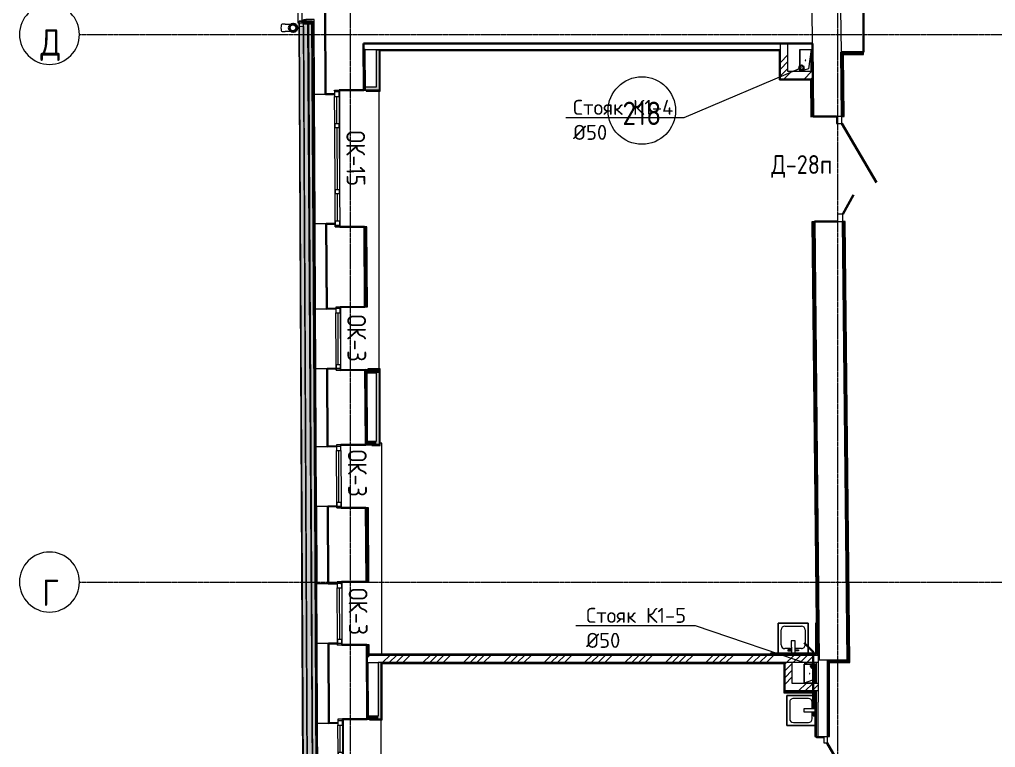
# Model space of a CAD drawing. Header units: millimetres. Extents: x -10178924 to 11692288, y -947381 to 58396.
# Drawn here: x -10915 to 2102, y -165853 to -156149 of the extents above; entities that cross this region are included whole.
import ezdxf
from ezdxf import colors
from ezdxf.entities.mleader import LeaderData, LeaderLine
from ezdxf.math import Vec2, Vec3

# ---------------------------------------------------------------- set-up
doc = ezdxf.new("R2010")
doc.units = ezdxf.units.MM
doc.linetypes.add('ADSK_Линия сетки', pattern=[25, 20, -2.5, 0, -2.5])
for name, color, linetype, lineweight in [('!К1', 32, 'Continuous', 30), ('_ Окна', 7, 'Continuous', 9), ('Аннотация', 7, 'Continuous', 18), ('Выноски ВК', 7, 'Continuous', 0), ('Двери', 7, 'Continuous', 9), ('Марки дверей', 7, 'Continuous', 20), ('Марки окон', 7, 'Continuous', 20), ('Обобщенные модели', 7, 'Continuous', 18), ('Ограждение', 7, 'Continuous', 9), ('Окна', 7, 'Continuous', 9), ('Оси', 253, 'Continuous', 9), ('Перекрытие', 7, 'Continuous', 18), ('Сантехника', 7, 'Continuous', 18), ('Стены внутренние', 7, 'Continuous', 18), ('Стены наружные', 7, 'Continuous', 18), ('Стены несущие', 7, 'Continuous', 30), ('Стены отделка', 7, 'Continuous', 30), ('Стены перегородки', 7, 'Continuous', 30), ('Стены штриховка', 7, 'Continuous', 9), ('ШТРИХОВКА', 252, 'Continuous', 15)]:
    doc.layers.add(name, color=color, linetype=linetype, lineweight=lineweight)
doc.layers.add('Линии', color=7, linetype='Continuous', lineweight=9, true_color=0x00a600)
doc.styles.add('GOST Common', font='GOST_Common.ttf', dxfattribs={"width": 0.9, "height": 350})
doc.styles.add('GOST Common_2', font='GOST_Common.ttf', dxfattribs={"width": 0.9, "height": 250})
doc.styles.add('PDF ISOCPEUR', font='isocpeur.ttf')
pattern_1 = [(45, (0, -123085.82), (-269.4077, 269.4077), []), (45, (89.8, -123085.82), (-269.4077, 269.4077), []), (45, (179.6, -123085.82), (-269.4077, 269.4077), []), (45, (269.4, -123085.82), (-269.4077, 269.4077), [])]

# ---------------------------------------------------------------- blocks, each defined once
blk = doc.blocks.new('Дверь-Alumark_двупольная с глухим окном_S70 - 1400х2200 алюм ост Д30п-6129806-План 2-го этажа')
at = {"layer": 'Двери', "lineweight": 30}
for p, q in [((-480, 190), (312, 647)), ((730, 190), (475, 337))]:
    blk.add_line(p, q, dxfattribs=at)
at = {"layer": 'Двери'}
for p, q in [((-575, 190), (-575, 120)), ((-480, 190), (-575, 190)), ((-480, 120), (-480, 190)), ((730, 190), (730, 120)), ((825, 190), (730, 190)), ((825, 120), (825, 190)), ((-575, 120), (-480, 120)), ((730, 120), (825, 120))]:
    blk.add_line(p, q, dxfattribs=at)
blk = doc.blocks.new('АС_Дверь_Однопольная_Алюминиевая - 1030х2200 алюм Д31п-3645205-План 2-го этажа')
at = {"layer": 'Двери'}
for p, q in [((-390, -20), (-303, -20)), ((-390, -60), (-390, -20)), ((-303, -60), (-390, -60)), ((-303, -20), (-303, -60)), ((553, -20), (640, -20)), ((553, -60), (553, -20)), ((640, -60), (553, -60)), ((640, -20), (640, -60))]:
    blk.add_line(p, q, dxfattribs=at)
at = {"layer": 'Двери', "lineweight": 30}
blk.add_line((553, -60), (-188, -488), dxfattribs=at)
blk = doc.blocks.new('SND_2D_Раковина - 400х400-V2-План 2-го этажа')
at = {"layer": 'Сантехника'}
for p, q in [((-200, 220), (200, 220)), ((-200, -155), (-200, 220)), ((-200, 220), (-200, -155)), ((200, 220), (-200, 220)), ((110, 180), (-110, 180)), ((200, 220), (200, -155)), ((200, -155), (200, 220)), ((-160, 130), (-160, -70)), ((160, -70), (160, 130)), ((-110, -120), (-25, -120)), ((-25, -155), (-25, -15)), ((-25, -15), (25, -15)), ((25, -15), (25, -155)), ((25, -120), (110, -120)), ((-70, -135), (-70, -150)), ((-25, -135), (-70, -135)), ((-70, -150), (-25, -150)), ((25, -135), (70, -135)), ((70, -150), (25, -150)), ((70, -135), (70, -150))]:
    blk.add_line(p, q, dxfattribs=at)
for centre, start, end in [((-110, 130), 90, 180), ((110, 130), 360, 90), ((-110, -70), 180, 270), ((110, -70), 270, 360)]:
    blk.add_arc(centre, 50, start, end, dxfattribs=at)
blk = doc.blocks.new('GM_Отверстие прямоугольное _в плите_ - Отверстие-1433026-План 2-го этажа')
at = {"layer": 'Обобщенные модели'}
for p, q in [((-75, -31), (-75, 150)), ((-75, 150), (-75, -31)), ((-38, 113), (75, 150)), ((75, 150), (75, -142)), ((75, -142), (75, 150)), ((-74, -142), (-38, 113))]:
    blk.add_line(p, q, dxfattribs=at)
for start, end in [(360, 180), (180, 360), (60, 165), (300, 360), (195, 270)]:
    blk.add_arc((0, 0), 2.5, start, end, dxfattribs=at)
blk = doc.blocks.new('GM_Отверстие прямоугольное _в плите_ - Отверстие-1400775-План 2-го этажа')
at = {"layer": 'Обобщенные модели'}
for p, q in [((-75, -125), (-75, 125)), ((-75, 125), (75, 125)), ((75, 125), (-75, 125)), ((-75, 125), (-75, -125)), ((-75, -125), (-37.5, 87.5)), ((-37.5, 87.5), (75, 125)), ((75, 125), (75, -125)), ((75, -125), (75, 125)), ((75, -125), (-75, -125)), ((-75, -125), (75, -125))]:
    blk.add_line(p, q, dxfattribs=at)
for start, end in [(360, 180), (180, 360), (60, 165), (300, 360), (195, 270)]:
    blk.add_arc((0, 0), 2.5, start, end, dxfattribs=at)
blk = doc.blocks.new('окна_rehau_однопольное_фрамуга_сверху - 800х2240 _нов_-2059673-План 2-го этажа')
at = {"layer": '_ Окна', "lineweight": 18}
for p, q in [((-420, 75), (-420, 135)), ((-420, 135), (-344, 135)), ((-344, 135), (-344, 75)), ((344, 135), (344, 75)), ((420, 135), (344, 135)), ((420, 75), (420, 135)), ((-344, 75), (-420, 75)), ((344, 75), (420, 75))]:
    blk.add_line(p, q, dxfattribs=at)
at = {"layer": '_ Окна'}
for p, q in [((-400, 75), (-400, 135)), ((400, 75), (400, 135)), ((-344, 105), (344, 105))]:
    blk.add_line(p, q, dxfattribs=at)
at = {"layer": 'Окна'}
for p, q in [((-420, 135), (-420, 75)), ((-344, 135), (-420, 135)), ((-344, 135), (344, 135)), ((420, 135), (344, 135)), ((420, 75), (420, 135)), ((-420, 75), (-344, 75)), ((344, 75), (-344, 75)), ((344, 75), (420, 75))]:
    blk.add_line(p, q, dxfattribs=at)
blk = doc.blocks.new('окно трехпол с фрамугой - 1800 и 1820х2300_h___нов_ ок15-2116722-План 2-го этажа')
at = {"layer": '_ Окна', "lineweight": 18}
for p, q in [((-910, 75), (-910, 135)), ((-910, 135), (-830, 135)), ((-830, 135), (-830, 75)), ((-470, 75), (-470, 135)), ((-470, 135), (-410, 135)), ((-410, 135), (-410, 75)), ((410, 75), (410, 135)), ((410, 135), (470, 135)), ((470, 135), (470, 75)), ((830, 135), (830, 75)), ((910, 135), (830, 135)), ((910, 75), (910, 135)), ((-830, 75), (-910, 75)), ((-410, 75), (-470, 75)), ((470, 75), (410, 75)), ((830, 75), (910, 75))]:
    blk.add_line(p, q, dxfattribs=at)
at = {"layer": '_ Окна'}
for p, q in [((-890, 75), (-890, 135)), ((890, 75), (890, 135)), ((-830, 105), (-470, 105)), ((-410, 105), (410, 105)), ((470, 105), (830, 105))]:
    blk.add_line(p, q, dxfattribs=at)
at = {"layer": 'Окна'}
for p, q in [((-910, 135), (-910, 75)), ((-830, 135), (-910, 135)), ((-830, 135), (-470, 135)), ((-410, 135), (-470, 135)), ((-410, 135), (410, 135)), ((470, 135), (410, 135)), ((470, 135), (830, 135)), ((910, 135), (830, 135)), ((910, 75), (910, 135)), ((-910, 75), (-830, 75)), ((-470, 75), (-830, 75)), ((-470, 75), (-410, 75)), ((410, 75), (-410, 75)), ((410, 75), (470, 75)), ((830, 75), (470, 75)), ((830, 75), (910, 75))]:
    blk.add_line(p, q, dxfattribs=at)
blk = doc.blocks.new('окно трехпол с фрамугой - 1800 и 1820х2300_h___нов_ ок15-2116718-План 2-го этажа')
at = {"layer": '_ Окна', "lineweight": 18}
for p, q in [((-910, 75), (-910, 135)), ((-910, 135), (-830, 135)), ((-830, 135), (-830, 75)), ((-470, 75), (-470, 135)), ((-470, 135), (-410, 135)), ((-410, 135), (-410, 75)), ((410, 75), (410, 135)), ((410, 135), (470, 135)), ((470, 135), (470, 75)), ((830, 135), (830, 75)), ((910, 135), (830, 135)), ((910, 75), (910, 135)), ((-830, 75), (-910, 75)), ((-410, 75), (-470, 75)), ((470, 75), (410, 75)), ((830, 75), (910, 75))]:
    blk.add_line(p, q, dxfattribs=at)
at = {"layer": '_ Окна'}
for p, q in [((-890, 75), (-890, 135)), ((890, 75), (890, 135)), ((-830, 105), (-470, 105)), ((-410, 105), (410, 105)), ((470, 105), (830, 105))]:
    blk.add_line(p, q, dxfattribs=at)
at = {"layer": 'Окна'}
for p, q in [((-910, 135), (-910, 75)), ((-830, 135), (-910, 135)), ((-830, 135), (-470, 135)), ((-410, 135), (-470, 135)), ((-410, 135), (410, 135)), ((470, 135), (410, 135)), ((470, 135), (830, 135)), ((910, 135), (830, 135)), ((910, 75), (910, 135)), ((-910, 75), (-830, 75)), ((-470, 75), (-830, 75)), ((-470, 75), (-410, 75)), ((410, 75), (-410, 75)), ((410, 75), (470, 75)), ((830, 75), (470, 75)), ((830, 75), (910, 75))]:
    blk.add_line(p, q, dxfattribs=at)
blk = doc.blocks.new('Водосток - Тип 1 _карниз больше 490мм_-5161094-План 2-го этажа')
at = {"layer": 'Обобщенные модели', "lineweight": 9}
h = blk.add_hatch(dxfattribs=at)
h.set_pattern_fill('FP_22', color=256, style=0, pattern_type=2)
h.set_pattern_definition([(314.706, (-20244.53, -7002.02), (106.6089, 105.5204), [])])
h.paths.add_polyline_path([(76, 171), (76, 149), (86, 129), (103, 115), (125, 110), (147, 115), (164, 129), (174, 149), (174, 171), (164, 191), (147, 205), (125, 210), (103, 205), (86, 191)])
at = {"layer": 'Обобщенные модели'}
for p, q in [((75, 306), (75, 264)), ((175, 264), (175, 306)), ((120, 109), (120, 80)), ((120, 78), (120, 76)), ((120, 76), (120, 74)), ((120, 74), (120, 72)), ((130, 80), (130, 109)), ((130, 76), (130, 78)), ((130, 74), (130, 76)), ((130, 72), (130, 74))]:
    blk.add_line(p, q, dxfattribs=at)
at = {"layer": 'Обобщенные модели', "flags": 128}
for points in [[(75, 173), (75, 174), (75, 177), (75, 180), (75, 183), (75, 186), (75, 190), (75, 193), (75, 197), (75, 201), (75, 205), (75, 210), (75, 214), (75, 219), (75, 224), (75, 229), (75, 234), (75, 239), (75, 245), (75, 250), (75, 256), (75, 261), (75, 264)], [(175, 264), (175, 258), (175, 252), (175, 247), (175, 242), (175, 236), (175, 231), (175, 226), (175, 221), (175, 216), (175, 212), (175, 207), (175, 203), (175, 199), (175, 195), (175, 191), (175, 188), (175, 184), (175, 181), (175, 178), (175, 175), (175, 173)]]:
    blk.add_lwpolyline(points, dxfattribs=at)
at = {"layer": 'Обобщенные модели'}
for start, end in [(90, 270), (270, 90)]:
    blk.add_arc((125, 160), 52, start, end, dxfattribs=at)
at = {"layer": 'Обобщенные модели', "lineweight": 40}
for start, end in [(90, 270), (270, 90)]:
    blk.add_arc((125, 160), 50, start, end, dxfattribs=at)
at = {"layer": 'Обобщенные модели'}
for start_param, end_param in [(4.712389, 6.283185), (3.141593, 4.712389)]:
    blk.add_ellipse((125, 306), major_axis=(-50, 0), ratio=0.309017, start_param=start_param, end_param=end_param, dxfattribs=at)
blk = doc.blocks.new('Ограждение - Ограждение-4648971-План 2-го этажа')
at = {"layer": 'Ограждение', "true_color": 0x373f43, "transparency": 33554432}
for points in [[(-7122, 7849), (-6944, 8029), (-7008, 20423), (-7187, 20422), (-7123, 7986)], [(-7122, 7849), (-7118, 7854), (-7182, 20393), (-7187, 20393), (-7122, 7849)]]:
    blk.add_hatch(color=149, dxfattribs=at).paths.add_polyline_path(points)
at = {"layer": 'Ограждение'}
for p, q in [((-7187, 20422), (-7008, 20423)), ((-7122, 7849), (-7187, 20422)), ((-7122, 7849), (-7187, 20393)), ((-7008, 20423), (-7185, 20422)), ((-7121, 7850), (-7185, 20422)), ((-7121, 7850), (-7185, 20393)), ((-7120, 7851), (-7185, 20393)), ((-7121, 7850), (-7185, 20393)), ((-7119, 7852), (-7183, 20393)), ((-7118, 7853), (-7183, 20393)), ((-7118, 7853), (-7182, 20393)), ((-7117, 7854), (-7181, 20393)), ((-6944, 8028), (-7008, 20423)), ((-6944, 8028), (-7008, 20423)), ((-7007, 20423), (-7002, 19449)), ((-7002, 19449), (-6993, 17718)), ((-6993, 17718), (-7002, 19449)), ((-6993, 17718), (-6987, 16589)), ((-6987, 16589), (-6983, 15788)), ((-6983, 15788), (-6987, 16589)), ((-6983, 15788), (-6978, 14754)), ((-6978, 14754), (-6974, 13952)), ((-6974, 13952), (-6978, 14754)), ((-6974, 13952), (-6968, 12925)), ((-6968, 12925), (-6964, 12124)), ((-6964, 12124), (-6968, 12925)), ((-6964, 12124), (-6959, 11065)), ((-6959, 11065), (-6950, 9344)), ((-6950, 9344), (-6959, 11065))]:
    blk.add_line(p, q, dxfattribs=at)
blk = doc.blocks.new('SND_2D_Раковина - 400х400-V34-План 2-го этажа')
at = {"layer": 'Сантехника'}
for p, q in [((0, 180), (-200, 180)), ((-200, 180), (-200, -220)), ((-200, -220), (-200, 180)), ((-200, 180), (0, 180)), ((-70, 150), (-25, 150)), ((-70, 135), (-70, 150)), ((-25, 135), (-70, 135)), ((-25, 180), (-25, 15)), ((25, 15), (25, 180)), ((70, 150), (25, 150)), ((25, 135), (70, 135)), ((70, 135), (70, 150)), ((200, -220), (200, 179)), ((200, 179), (200, -220)), ((-160, -130), (-160, 70)), ((-110, 120), (-25, 120)), ((-25, 15), (25, 15)), ((25, 120), (110, 120)), ((160, 70), (160, -130)), ((-200, -220), (200, -220)), ((200, -220), (-200, -220)), ((110, -180), (-110, -180))]:
    blk.add_line(p, q, dxfattribs=at)
for centre, start, end in [((-110, 70), 90, 180), ((110, 70), 0, 90), ((-110, -130), 180, 270), ((110, -130), 270, 0)]:
    blk.add_arc(centre, 50, start, end, dxfattribs=at)
blk = doc.blocks.new('Ось сетки - Круг_Ø8 мм-8258-План 2-го этажа')
at = {"layer": 'Оси', "lineweight": 20}
for start, end in [(360, 180), (180, 360)]:
    blk.add_arc((0, 0), 4, start, end, dxfattribs=at)
blk = doc.blocks.new('2 этаж')
at = {"lineweight": 9}
h = blk.add_hatch(dxfattribs=at)
h.set_pattern_fill('ANSI34', color=256, scale=20)
h.set_pattern_definition(pattern_1)
h.paths.add_polyline_path([(44165, -114791), (44065, -114791), (44065, -117666), (44165, -117666), (44165, -117659)])
h.paths.add_polyline_path([(44165, -114459), (43455, -114459), (43455, -114559), (44065, -114559), (44065, -114791), (44165, -114791)])
h.paths.add_polyline_path([(42385, -114459), (41921, -114459), (41922, -114559), (42385, -114559)])
h.paths.add_polyline_path([(44153, -118721), (44165, -118721), (44165, -117666), (44065, -117666), (44065, -118721), (44140, -118721)])
h.paths.add_polyline_path([(38251, -129293), (38646, -129293), (38646, -128521), (38251, -128521)], flags=9)
h.paths.add_polyline_path([(-199, -128948), (196, -128948), (196, -128177), (-199, -128177)], flags=9)
h.paths.add_polyline_path([(2801, -128948), (3196, -128948), (3196, -128177), (2801, -128177)], flags=9)
h.paths.add_polyline_path([(6936, -128948), (7363, -128948), (7363, -128177), (6936, -128177)], flags=9)
h.paths.add_polyline_path([(9951, -128948), (10346, -128948), (10346, -128177), (9951, -128177)], flags=9)
h.paths.add_polyline_path([(17851, -128948), (18246, -128948), (18246, -128177), (17851, -128177)], flags=9)
h.paths.add_polyline_path([(30349, -128948), (30745, -128948), (30745, -128177), (30349, -128177)], flags=9)
h.paths.add_polyline_path([(41651, -128948), (42046, -128948), (42046, -128177), (41651, -128177)], flags=9)
h.paths.add_polyline_path([(48604, -128948), (49094, -128948), (49094, -128177), (48604, -128177)], flags=9)
h.paths.add_polyline_path([(-6668, -128948), (-6335, -128948), (-6335, -128177), (-6668, -128177)], flags=9)
h.paths.add_polyline_path([(55072, -128948), (55625, -128948), (55625, -128177), (55072, -128177)], flags=9)
h.paths.add_polyline_path([(-10729, -123544), (-10271, -123544), (-10271, -122772), (-10729, -122772)], flags=9)
h.paths.add_polyline_path([(-10713, -115244), (-10286, -115244), (-10286, -114472), (-10713, -114472)], flags=9)
h.paths.add_polyline_path([(-10698, -110594), (-10303, -110594), (-10303, -109822), (-10698, -109822)], flags=9)
h.paths.add_polyline_path([(-10729, -103294), (-10271, -103294), (-10271, -102522), (-10729, -102522)], flags=9)
h.paths.add_polyline_path([(-10698, -86994), (-10303, -86994), (-10303, -86222), (-10698, -86222)], flags=9)
h.paths.add_polyline_path([(-10745, -80494), (-10255, -80494), (-10255, -79722), (-10745, -79722)], flags=9)
h.paths.add_polyline_path([(-10713, -121744), (-10286, -121744), (-10286, -120972), (-10713, -120972)], flags=9)
h.paths.add_polyline_path([(45572, -128948), (46125, -128948), (46125, -128177), (45572, -128177)], flags=9)
h = blk.add_hatch()
h.set_pattern_fill('ANSI34', color=256, scale=20)
h.set_pattern_definition(pattern_1)
h.paths.add_polyline_path([(-335, -103336), (-667, -103336), (-667, -102964), (-767, -102964), (-767, -103436), (-334, -103436)])
h = blk.add_hatch()
h.set_pattern_fill('ANSI34', color=256, scale=20)
h.set_pattern_definition(pattern_1)
h.paths.add_polyline_path([(-254, -111114), (-899, -111114), (-6284, -111114), (-6283, -111214), (-6130, -111214), (-6090, -111214), (-263, -111214), (-263, -111181), (-253, -111181)])
h.paths.add_polyline_path([(-263, -111492), (-608, -111492), (-608, -111214), (-708, -111214), (-708, -111592), (-263, -111592)])
at = {"layer": 'Стены внутренние'}
for points in [[(-6158, -103544), (-6118, -103544), (-6118, -103050), (-6158, -103050), (-6158, -103271)], [(-6303, -103584), (-6118, -103584), (-6118, -103544), (-6303, -103544)], [(-6118, -107354), (-6118, -107314), (-6279, -107314), (-6279, -107354), (-6158, -107354)], [(-6158, -108309), (-6118, -108309), (-6118, -107354), (-6158, -107354), (-6158, -108269)], [(-6158, -108309), (-6158, -108269), (-6279, -108269), (-6279, -108309)], [(-6130, -111968), (-6090, -111968), (-6090, -111214), (-6130, -111214), (-6130, -111928)], [(-6261, -111968), (-6130, -111968), (-6130, -111928), (-6261, -111928)]]:
    blk.add_hatch(color=256, dxfattribs=at).paths.add_polyline_path(points)
at = {"layer": 'Линии', "color": 7}
blk.add_circle((-2614, -103856), 450, dxfattribs=at)
at = {"layer": 'Оси', "color": 252, "linetype": 'ADSK_Линия сетки'}
for p, q in [((0, -128115), (0, -78863)), ((-6500, -128115), (-6500, -78976)), ((-10115, -102841), (56005, -102841)), ((-10115, -110141), (56005, -110141))]:
    blk.add_line(p, q, dxfattribs=at)
at = {"layer": 'Перекрытие'}
for p, q in [((-6647, -103586), (-6647, -104560)), ((-6290, -103585), (-6322, -103585)), ((-6118, -107300), (-6118, -103596)), ((-6643, -105404), (-6292, -105404)), ((-6632, -106476), (-6632, -107314)), ((-6292, -106474), (-6382, -106474)), ((-6292, -106473), (-6292, -106474)), ((-6632, -107314), (-6303, -107314)), ((-6283, -107314), (-6279, -107314)), ((-6083, -108289), (-6106, -108289)), ((-6083, -111102), (-6083, -108289)), ((-6624, -109150), (-6294, -109150)), ((-6294, -110141), (-6617, -110141)), ((-6617, -110141), (-6617, -110405)), ((-6294, -110138), (-6294, -110141)), ((-6599, -111970), (-6599, -113784)), ((-6091, -114345), (-6091, -111980)), ((-283, -112216), (-283, -112201)), ((-183, -112216), (-283, -112216))]:
    blk.add_line(p, q, dxfattribs=at)
at = {"layer": 'Стены внутренние', "color": 8, "true_color": 0x7f7f7f}
for p, q in [((-339, -102964), (-343, -102506)), ((37, -102506), (43, -103076))]:
    blk.add_line(p, q, dxfattribs=at)
at = {"layer": 'Стены наружные'}
for p, q in [((-7198, -102692), (-7198, -96719)), ((-7148, -96719), (-7148, -102692)), ((-7185, -102692), (-7198, -102692)), ((-7148, -102692), (-7184, -102692)), ((-7148, -102662), (-7129, -102662)), ((-7138, -102682), (-7008, -102682)), ((-7138, -102682), (-7138, -102702)), ((-7098, -102647), (-7129, -102648)), ((-7065, -115177), (-7129, -102648)), ((-6991, -115107), (-7069, -102663)), ((-7059, -102663), (-6995, -115107)), ((-7019, -102663), (-6950, -113742)), ((-7129, -102737), (-7179, -102738)), ((-7115, -115227), (-7179, -102738)), ((-7008, -102702), (-7138, -102702)), ((-7129, -102737), (-7065, -115177)), ((-6290, -103585), (-6302, -103585)), ((-6973, -105368), (-6982, -103638)), ((-6963, -107297), (-6967, -106497)), ((-6954, -109134), (-6958, -108334)), ((-6944, -110962), (-6948, -110162)), ((-6930, -113742), (-6939, -112022))]:
    blk.add_line(p, q, dxfattribs=at)
at = {"layer": 'Стены несущие'}
for p, q in [((-6832, -103637), (-6838, -102492)), ((342, -103076), (342, -102506)), ((-6325, -102964), (-6322, -103585)), ((-6325, -102964), (-339, -102964)), ((-339, -102964), (-328, -103937)), ((-328, -103937), (-338, -103044)), ((43, -103076), (342, -103076)), ((51, -103933), (43, -103076)), ((-6712, -103586), (-6712, -103587)), ((-6652, -103586), (-6322, -103585)), ((-6832, -103637), (-6712, -103637)), ((-328, -103937), (-19, -103934)), ((-6703, -105367), (-6823, -105367)), ((-6823, -105367), (-6817, -106497)), ((-6817, -106496), (-6823, -105367)), ((-6313, -105405), (-6643, -105406)), ((-6307, -106474), (-6313, -105405)), ((-4, -105334), (-314, -105337)), ((-314, -105337), (-253, -111181)), ((66, -105333), (127, -111189)), ((-253, -111181), (-306, -106116)), ((-6637, -106476), (-6307, -106474)), ((-6817, -106497), (-6697, -106496)), ((-6693, -107296), (-6813, -107297)), ((-6813, -107297), (-6808, -108333)), ((-6808, -108331), (-6813, -107297)), ((-6303, -107314), (-6633, -107316)), ((-6298, -108310), (-6303, -107314)), ((-6808, -108333), (-6688, -108332)), ((-6628, -108312), (-6298, -108310)), ((-6684, -109132), (-6804, -109133)), ((-6798, -110161), (-6804, -109133)), ((-6294, -109150), (-6624, -109152)), ((-6289, -110138), (-6294, -109150)), ((-6798, -110161), (-6678, -110160)), ((-6619, -110140), (-6289, -110138)), ((-6674, -110960), (-6794, -110961)), ((-6794, -110961), (-6789, -112021)), ((-6789, -112020), (-6794, -110961)), ((-6284, -110978), (-6614, -110980)), ((-6279, -111968), (-6284, -110978)), ((-143, -111192), (127, -111189)), ((-6789, -112021), (-6669, -112020)), ((-6669, -111969), (-6669, -111970)), ((-6609, -111970), (-6279, -111968))]:
    blk.add_line(p, q, dxfattribs=at)
at = {"layer": 'Стены отделка', "lineweight": 9}
for p, q in [((-6987, -102642), (-7098, -102642)), ((-7098, -102642), (-7098, -102662)), ((-7098, -102662), (-7007, -102662)), ((-7007, -102662), (-7002, -103638)), ((-6987, -102642), (-6987, -102642)), ((-6325, -102964), (-6325, -103044)), ((-6325, -103044), (-767, -103044)), ((-6305, -103044), (-6325, -103044)), ((-6302, -103584), (-6305, -103044)), ((-6158, -103050), (-6158, -103544)), ((-6118, -103050), (-6158, -103050)), ((-6118, -103044), (-6118, -103584)), ((-6106, -103056), (-779, -103056)), ((-6106, -103594), (-6106, -103056)), ((-667, -103336), (-667, -102964)), ((-507, -103044), (-339, -103044)), ((-338, -103044), (-358, -103045)), ((-358, -103045), (-357, -103155)), ((-339, -103044), (-339, -102964)), ((63, -103076), (43, -103076)), ((342, -103076), (63, -103076)), ((63, -103076), (63, -103096)), ((63, -103106), (63, -103076)), ((342, -103108), (342, -103076)), ((342, -103096), (63, -103096)), ((75, -103108), (342, -103108)), ((83, -103933), (75, -103108)), ((-335, -103336), (-667, -103336)), ((-366, -103448), (-360, -103938)), ((-6322, -103585), (-6302, -103585)), ((-6158, -103544), (-6303, -103544)), ((-6303, -103544), (-6303, -103584)), ((-6118, -103584), (-6303, -103584)), ((-6290, -103585), (-6290, -103596)), ((-6290, -103596), (-6108, -103596)), ((-7002, -103638), (-6982, -103638)), ((-6982, -103637), (-6982, -103638)), ((-6982, -103638), (-6832, -103637)), ((-360, -103938), (-328, -103937)), ((51, -103933), (83, -103933)), ((-6823, -105367), (-6993, -105368)), ((-6993, -105368), (-6987, -106497)), ((-6281, -105405), (-6313, -105405)), ((-6275, -106474), (-6281, -105405)), ((-314, -105337), (-346, -105338)), ((-346, -105338), (-290, -110689)), ((-326, -106116), (-334, -105337)), ((-306, -106116), (-314, -105337)), ((66, -105333), (66, -105333)), ((98, -105333), (66, -105333)), ((86, -105333), (94, -106112)), ((159, -111211), (98, -105333)), ((-6307, -106474), (-6307, -106474)), ((-6307, -106474), (-6275, -106474)), ((-6287, -106474), (-6287, -106473)), ((-6987, -106497), (-6967, -106497)), ((-6967, -106496), (-6967, -106497)), ((-6967, -106497), (-6817, -106497)), ((-6813, -107297), (-6983, -107297)), ((-6983, -107297), (-6978, -108334)), ((-6283, -107314), (-6303, -107314)), ((-6283, -107314), (-6278, -108310)), ((-6118, -107314), (-6279, -107314)), ((-6279, -107314), (-6279, -107354)), ((-6279, -107354), (-6158, -107354)), ((-6106, -107300), (-6271, -107300)), ((-6271, -107300), (-6271, -107312)), ((-6271, -107312), (-6118, -107312)), ((-6158, -107354), (-6158, -108269)), ((-6118, -107312), (-6118, -108309)), ((-6106, -108319), (-6106, -107302)), ((-6158, -108269), (-6279, -108269)), ((-6279, -108269), (-6279, -108309)), ((-6978, -108334), (-6958, -108334)), ((-6958, -108332), (-6958, -108334)), ((-6958, -108334), (-6808, -108333)), ((-6808, -108333), (-6808, -108331)), ((-6298, -108310), (-6298, -108310)), ((-6298, -108310), (-6218, -108310)), ((-6118, -108309), (-6279, -108309)), ((-6218, -108310), (-6218, -108321)), ((-6218, -108321), (-6108, -108321)), ((-6954, -109134), (-6974, -109134)), ((-6974, -109134), (-6968, -110162)), ((-6804, -109133), (-6954, -109134)), ((-6262, -109150), (-6294, -109150)), ((-6257, -110138), (-6262, -109150)), ((-6968, -110162), (-6948, -110162)), ((-6948, -110161), (-6948, -110162)), ((-6948, -110162), (-6798, -110161)), ((-6289, -110138), (-6289, -110138)), ((-6289, -110138), (-6257, -110138)), ((-6269, -110138), (-6269, -110137)), ((-279, -110639), (-274, -111114)), ((-299, -110689), (-299, -111089)), ((-291, -110689), (-299, -110689)), ((-6794, -110961), (-6964, -110962)), ((-6964, -110962), (-6959, -112022)), ((-6252, -110978), (-6284, -110978)), ((-6252, -111102), (-6252, -110978)), ((-6284, -111114), (-899, -111114)), ((-6264, -111114), (-6264, -111052)), ((-899, -111102), (-6252, -111102)), ((-299, -111089), (-899, -111089)), ((-899, -111089), (-899, -111102)), ((-899, -111114), (-254, -111114)), ((-6283, -111214), (-6130, -111214)), ((-6259, -111968), (-6263, -111214)), ((-6130, -111214), (-6130, -111928)), ((-263, -111214), (-6090, -111214)), ((-6090, -111968), (-6090, -111214)), ((-6078, -111226), (-720, -111226)), ((-6078, -111978), (-6078, -111226)), ((-720, -111226), (-720, -111617)), ((-708, -111214), (-708, -111592)), ((-608, -111492), (-608, -111214)), ((-283, -111492), (-283, -111214)), ((147, -111181), (-143, -111181)), ((147, -111201), (-143, -111201)), ((-123, -111741), (-123, -111201)), ((-111, -111213), (157, -111213)), ((-111, -112201), (-111, -111213)), ((127, -111189), (127, -111201)), ((127, -111201), (147, -111201)), ((147, -111201), (147, -111181)), ((147, -111201), (147, -111201)), ((-263, -111492), (-608, -111492)), ((-720, -111617), (-308, -111617)), ((-263, -111592), (-708, -111592)), ((-308, -111617), (-308, -112201)), ((-283, -112201), (-283, -111592)), ((-6130, -111928), (-6261, -111928)), ((-6261, -111928), (-6261, -111968)), ((-6959, -112022), (-6939, -112022)), ((-6939, -112021), (-6939, -112022)), ((-6939, -112022), (-6789, -112021)), ((-6789, -112021), (-6789, -112020)), ((-6279, -111968), (-6279, -111968)), ((-6279, -111968), (-6247, -111968)), ((-6090, -111968), (-6261, -111968)), ((-6247, -111968), (-6247, -111980)), ((-6247, -111980), (-6080, -111980)), ((-308, -112201), (-263, -112201)), ((-143, -112201), (-111, -112201))]:
    blk.add_line(p, q, dxfattribs=at)
for points in [[(-779, -103056), (-779, -103448), (-366, -103448)], [(-334, -103436), (-767, -103436), (-767, -102964)]]:
    blk.add_lwpolyline(points, dxfattribs=at)
at = {"layer": 'Стены перегородки', "lineweight": 18}
for p, q in [((-143, -111181), (-263, -111181)), ((-263, -111181), (-263, -111741)), ((-143, -111181), (-143, -112201)), ((-263, -112201), (-263, -111741)), ((-263, -112201), (-183, -112201))]:
    blk.add_line(p, q, dxfattribs=at)
at = {"layer": 'Стены штриховка'}
for p, q in [((-6982, -103637), (-6987, -102642)), ((-6108, -103054), (-777, -103054)), ((-6108, -103054), (-6108, -103596)), ((63, -103106), (71, -103933)), ((73, -103106), (342, -103106)), ((81, -103933), (73, -103106)), ((-364, -103446), (-358, -103938)), ((-354, -103436), (-348, -103937)), ((-6302, -103585), (-6302, -103584)), ((-6290, -103594), (-6106, -103594)), ((-6108, -103596), (-6106, -103596)), ((-6106, -103596), (-6106, -103594)), ((-6967, -106497), (-6973, -105368)), ((-6287, -106473), (-6293, -105405)), ((-6277, -106474), (-6283, -105405)), ((-344, -105338), (-288, -110689)), ((157, -111213), (96, -105333)), ((-279, -110639), (-326, -106116)), ((94, -106112), (147, -111201)), ((-6958, -108334), (-6963, -107297)), ((-6271, -107302), (-6106, -107302)), ((-6108, -107300), (-6108, -108321)), ((-6106, -107302), (-6106, -107300)), ((-6218, -108319), (-6106, -108319)), ((-6108, -108321), (-6106, -108321)), ((-6106, -108321), (-6106, -108319)), ((-6954, -109134), (-6948, -110161)), ((-6948, -110162), (-6954, -109134)), ((-6269, -110137), (-6274, -109150)), ((-6259, -110138), (-6264, -109150)), ((-291, -110689), (-284, -110689)), ((-290, -111098), (-290, -110689)), ((-284, -111104), (-284, -110689)), ((-6939, -112021), (-6944, -110962)), ((-6264, -110978), (-6264, -111052)), ((-6254, -111104), (-6254, -110978)), ((-899, -111104), (-6254, -111104)), ((-290, -111098), (-899, -111098)), ((-899, -111102), (-899, -111104)), ((-284, -111104), (-899, -111104)), ((-6090, -111214), (-6130, -111214)), ((-6080, -111224), (-718, -111224)), ((-6080, -111980), (-6080, -111224)), ((-718, -111224), (-718, -111608)), ((-113, -111211), (159, -111211)), ((-113, -112201), (-113, -111211)), ((157, -111213), (159, -111213)), ((159, -111213), (159, -111211)), ((-299, -111608), (-720, -111608)), ((-293, -111602), (-718, -111602)), ((-299, -111608), (-299, -112201)), ((-293, -111602), (-293, -112201)), ((-123, -112201), (-123, -111741)), ((-6259, -111968), (-6259, -111968)), ((-6247, -111978), (-6078, -111978)), ((-6080, -111980), (-6078, -111980)), ((-6078, -111980), (-6078, -111978))]:
    blk.add_line(p, q, dxfattribs=at)
blk.add_lwpolyline([(-364, -103446), (-777, -103446), (-777, -103054)], dxfattribs=at)
at = {"layer": 'Двери'}
for name, p, rotation in [('Дверь-Alumark_двупольная с глухим окном_S70 - 1400х2200 алюм ост Д30п-6129806-План 2-го этажа', (-133, -104510), 270.5957358848119), ('АС_Дверь_Однопольная_Алюминиевая - 1030х2200 алюм Д31п-3645205-План 2-го этажа', (-203, -112841), 90)]:
    blk.add_blockref(name, p, dxfattribs=dict(at, rotation=rotation))
at = {"layer": 'Обобщенные модели'}
for name, p, rotation in [('Водосток - Тип 1 _карниз больше 490мм_-5161094-План 2-го этажа', (-7106, -102877), 90.29404624676303), ('GM_Отверстие прямоугольное _в плите_ - Отверстие-1433026-План 2-го этажа', (-432, -103186), 180), ('GM_Отверстие прямоугольное _в плите_ - Отверстие-1400775-План 2-го этажа', (-376, -111363), 180)]:
    blk.add_blockref(name, p, dxfattribs=dict(at, rotation=rotation))
at = {"layer": 'Ограждение'}
blk.add_blockref('Ограждение - Ограждение-4648971-План 2-го этажа', (0, -123086), dxfattribs=at)
at = {"layer": 'Окна', "rotation": 90.29404624676341}
for name, p in [('окно трехпол с фрамугой - 1800 и 1820х2300_h___нов_ ок15-2116722-План 2-го этажа', (-6573, -104496)), ('окна_rehau_однопольное_фрамуга_сверху - 800х2240 _нов_-2059673-План 2-го этажа', (-6560, -106895)), ('окна_rehau_однопольное_фрамуга_сверху - 800х2240 _нов_-2059673-План 2-го этажа', (-6551, -108732)), ('окна_rehau_однопольное_фрамуга_сверху - 800х2240 _нов_-2059673-План 2-го этажа', (-6541, -110560)), ('окно трехпол с фрамугой - 1800 и 1820х2300_h___нов_ ок15-2116718-План 2-го этажа', (-6529, -112880))]:
    blk.add_blockref(name, p, dxfattribs=at)
at = {"layer": 'Оси', "color": 252, "lineweight": 20, "xscale": 99.99999999999993, "yscale": 99.99999999999993, "zscale": 99.99999999999993, "rotation": 270}
for p in [(-10515, -102841), (-10515, -110141)]:
    blk.add_blockref('Ось сетки - Круг_Ø8 мм-8258-План 2-го этажа', p, dxfattribs=at)
at = {"layer": 'Сантехника'}
for name, p, rotation in [('SND_2D_Раковина - 400х400-V34-План 2-го этажа', (-596, -110909), 180.1712152764852), ('SND_2D_Раковина - 400х400-V2-План 2-го этажа', (-463, -111853), 90)]:
    blk.add_blockref(name, p, dxfattribs=dict(at, rotation=rotation))
at = {"layer": 'Аннотация', "lineweight": 9, "insert": (-2614, -103893), "char_height": 312.5, "width": 520.21, "attachment_point": 5, "line_spacing_factor": 1.022766, "style": 'GOST Common'}
blk.add_mtext('218', dxfattribs=at)
at = {"layer": 'Марки дверей', "lineweight": 9, "insert": (-481, -104601), "char_height": 250, "width": 851.4, "attachment_point": 5, "line_spacing_factor": 1.022766, "style": 'GOST Common_2'}
blk.add_mtext('\\pxqc,t1.8,3.6,5.4,7.2,9,10.8,12.6,14.4,16.2,18,19.8,21.6,23.4,25.2,27,28.8,30.6,32.4,34.2,36,37.8,39.6,41.4,43.2,45,46.8,48.6,50.4,52.2,54,55.8,57.6;{Д-28п}', dxfattribs=at)
at = {"layer": 'Марки окон', "lineweight": 9, "char_height": 250, "attachment_point": 5, "rotation": 270.294, "line_spacing_factor": 1.022766, "style": 'GOST Common_2'}
for s, insert, width in [('\\pxqc,t1.8,3.6,5.4,7.2,9,10.8,12.6,14.4,16.2,18,19.8,21.6,23.4,25.2,27,28.8,30.6,32.4,34.2,36,37.8,39.6,41.4,43.2,45,46.8,48.6,50.4,52.2,54,55.8,57.6;{ОК-15}', (-6430, -104493), 797.4), ('\\pxqc,t1.8,3.6,5.4,7.2,9,10.8,12.6,14.4,16.2,18,19.8,21.6,23.4,25.2,27,28.8,30.6,32.4,34.2,36,37.8,39.6,41.4,43.2,45,46.8,48.6,50.4,52.2,54,55.8,57.6;{ОК-3}', (-6418, -106890), 684.9), ('\\pxqc,t1.8,3.6,5.4,7.2,9,10.8,12.6,14.4,16.2,18,19.8,21.6,23.4,25.2,27,28.8,30.6,32.4,34.2,36,37.8,39.6,41.4,43.2,45,46.8,48.6,50.4,52.2,54,55.8,57.6;{ОК-3}', (-6409, -108691), 684.9), ('\\pxqc,t1.8,3.6,5.4,7.2,9,10.8,12.6,14.4,16.2,18,19.8,21.6,23.4,25.2,27,28.8,30.6,32.4,34.2,36,37.8,39.6,41.4,43.2,45,46.8,48.6,50.4,52.2,54,55.8,57.6;{ОК-3}', (-6399, -110534), 684.9)]:
    blk.add_mtext(s, dxfattribs=dict(at, insert=insert, width=width))
at = {"layer": 'Оси', "color": 252, "char_height": 350, "attachment_point": 5, "line_spacing_factor": 1.022766, "style": 'GOST Common'}
for s, insert, width in [('\\pxqc,t0.25714,0.51429,0.77143,1.02857,1.28571,1.54286,1.8,2.05714,2.31429,2.57143,2.82857,3.08571,3.34286,3.6,3.85714,4.11429,4.37143,4.62857,4.88571,5.14286,5.4,5.65714,5.91429,6.17143,6.42857,6.68571,6.94286,7.2,7.45714,7.71429,7.97143,8.22857;{Д}', (-10500, -102984), 291.6), ('\\pxqc,t0.25714,0.51429,0.77143,1.02857,1.28571,1.54286,1.8,2.05714,2.31429,2.57143,2.82857,3.08571,3.34286,3.6,3.85714,4.11429,4.37143,4.62857,4.88571,5.14286,5.4,5.65714,5.91429,6.17143,6.42857,6.68571,6.94286,7.2,7.45714,7.71429,7.97143,8.22857;{Г}', (-10500, -110284), 232.2)]:
    blk.add_mtext(s, dxfattribs=dict(at, insert=insert, width=width))
blk = doc.blocks.new('_None')

msp = doc.modelspace()

# ---------------------------------------------------------------- linework, layer by layer
at = {"layer": '!К1'}
for points in [[(-330.5, -164766.9), (-330.5, -164576.8), (-451, -164456.3)], [(-330.5, -164766.9), (-330.5, -165323.6)]]:
    msp.add_lwpolyline(points, dxfattribs=at)
for centre in [(-485.3, -156791.9), (-330.5, -164766.9)]:
    msp.add_circle(centre, 30, dxfattribs=at)

# ---------------------------------------------------------------- block references
at = {"layer": 'ШТРИХОВКА'}
msp.add_blockref('2 этаж', (0, -53506.6), dxfattribs=at)

# ---------------------------------------------------------------- leaders
at = {"layer": 'Выноски ВК', "ltscale": 50}
ml = msp.add_multileader_mtext('Standard', dxfattribs=at)
ml.set_content('Стояк К1-4 ^J%%C50', color=256, style='PDF ISOCPEUR')
ml.set_leader_properties(color=256, linetype='ByLayer', lineweight=-1)
ml.set_arrow_properties(name='NONE')
ml.build(insert=Vec2(0, 0))
ml.multileader.update_dxf_attribs({"text_left_attachment_type": 6, "text_right_attachment_type": 6, "dogleg_length": 100, "arrow_head_size": 300})
ctx = ml.context
ctx.base_point, ctx.char_height, ctx.arrow_head_size, ctx.landing_gap_size, ctx.plane_origin = Vec3(-3532.5, -157459.8), 200, 300, 0, Vec3(-7729.7, -153079.7)
ctx.left_attachment, ctx.right_attachment = 6, 6
notes = []
notes.append((ctx, [(1, (1, 1, 0), (-2052.5, -157459.8), (-1, 0), 100, [(1, [(-485.3, -156791.9)], 0, [])])]))
ctx.mtext.insert, ctx.mtext.width, ctx.mtext.flow_direction = Vec3(-3532.5, -157219.8), 1461.017, 5
ml = msp.add_multileader_mtext('Standard', dxfattribs=at)
ml.set_content('Стояк К1-5 ^J%%C50', color=256, style='PDF ISOCPEUR')
ml.set_leader_properties(color=256, linetype='ByLayer', lineweight=-1)
ml.set_arrow_properties(name='NONE')
ml.build(insert=Vec2(0, 0))
ml.multileader.update_dxf_attribs({"text_left_attachment_type": 6, "text_right_attachment_type": 6, "dogleg_length": 100, "arrow_head_size": 300})
ctx = ml.context
ctx.base_point, ctx.char_height, ctx.arrow_head_size, ctx.landing_gap_size, ctx.plane_origin = Vec3(-3357.6, -164232.1), 200, 300, 0, Vec3(-7574.8, -161054.7)
ctx.left_attachment, ctx.right_attachment = 6, 6
notes.append((ctx, [(1, (1, 1, 0), (-1897.6, -164232.1), (-1, 0), 100, [(1, [(-330.5, -164766.9)], 0, [])])]))
ctx.mtext.insert, ctx.mtext.width, ctx.mtext.flow_direction = Vec3(-3357.6, -163992.1), 1500.069, 5
for ctx, leaders in notes:
    for number, flags, end, landing, length, lines in leaders:
        leader = LeaderData()
        leader.index, (leader.has_last_leader_line, leader.has_dogleg_vector, leader.attachment_direction) = number, flags
        leader.last_leader_point, leader.dogleg_vector, leader.dogleg_length = Vec3(end), Vec3(landing), length
        for number, points, colour, breaks in lines:
            line = LeaderLine()
            line.index, line.vertices, line.color, line.breaks = number, Vec3.list(points), colors.encode_raw_color(colour), breaks
            leader.lines.append(line)
        ctx.leaders.append(leader)

doc.saveas('drawing.dxf')
